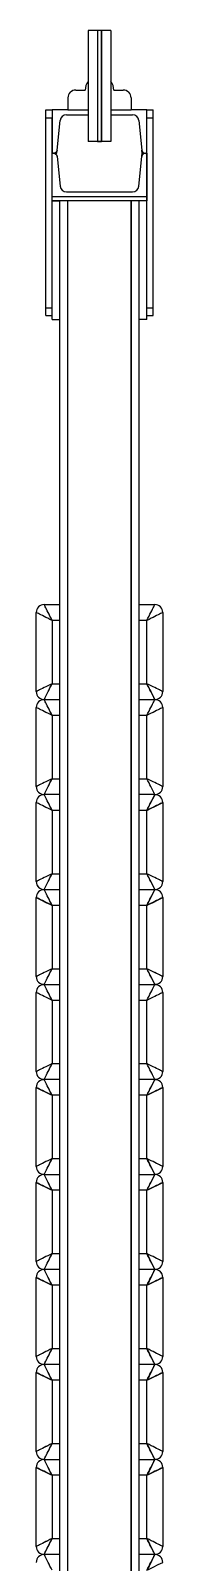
# Model space of a CAD drawing. Header units: millimetres. Extents: x -80 to 80, y 0 to 3455.
# Drawn here: x -80 to 80, y 1520 to 3455 of the extents above; entities that cross this region are included whole.
import ezdxf

# ---------------------------------------------------------------- set-up
doc = ezdxf.new("R2010")
doc.units = ezdxf.units.MM

msp = doc.modelspace()

# ---------------------------------------------------------------- linework, layer by layer
at = {"color": 2, "linetype": 'Continuous', "lineweight": 25, "true_color": 0xf1eb1f}
for p, q in [((-14.5, 3455), (-14.5, 3315)), ((-2.5, 3455), (-14.5, 3455)), ((-2.5, 3455), (-2.5, 3315)), ((2.5, 3455), (-2.5, 3455)), ((2.5, 3455), (2.5, 3315)), ((14.5, 3455), (2.5, 3455)), ((14.5, 3455), (14.5, 3315)), ((-2.5, 3315), (-14.5, 3315)), ((2.5, 3315), (-2.5, 3315)), ((14.5, 3315), (2.5, 3315))]:
    msp.add_line(p, q, dxfattribs=at)
at = {"color": 7, "linetype": 'Continuous', "lineweight": 25}
for p, q in [((-40, 3370), (-40, 3355)), ((-30, 3380), (-18, 3380)), ((18, 3380), (30, 3380)), ((40, 3370), (40, 3355)), ((-68, 3355), (-60, 3355)), ((-68, 3345), (-68, 3355)), ((-40, 3355), (-60, 3355)), ((-60, 3355), (-60, 3300)), ((-41.7, 3348.7), (-14.5, 3348.7)), ((-40, 3355), (-14.5, 3355)), ((14.5, 3355), (40, 3355)), ((14.5, 3348.7), (41.7, 3348.7)), ((60, 3355), (40, 3355)), ((60, 3355), (68, 3355)), ((60, 3300), (60, 3355)), ((68, 3345), (68, 3355)), ((-68, 3345), (-60, 3345)), ((-68, 3105), (-68, 3345)), ((-60, 3105), (-60, 3345)), ((-53.6, 3304), (-49.7, 3341.5)), ((49.7, 3341.5), (53.6, 3304)), ((60, 3345), (68, 3345)), ((60, 3105), (60, 3345)), ((68, 3105), (68, 3345)), ((-60, 3300), (-58.1, 3300)), ((-60, 3245), (-60, 3300)), ((-53.6, 3296), (-49.7, 3258.5)), ((49.7, 3258.5), (53.6, 3296)), ((58.1, 3300), (60, 3300)), ((60, 3300), (60, 3245)), ((-41.7, 3251.3), (41.7, 3251.3)), ((60, 3245), (-60, 3245)), ((-60, 3240), (-50, 3240)), ((-50, 215), (-50, 3240)), ((-40, 3240), (-50, 3240)), ((-50, 3090), (-50, 3240)), ((-40, 215), (-40, 3240)), ((40, 3240), (-40, 3240)), ((40, 215), (40, 3240)), ((50, 3240), (40, 3240)), ((50, 3090), (50, 3240)), ((60, 3240), (50, 3240)), ((-68, 3095), (-68, 3105)), ((-68, 3105), (-60, 3105)), ((-60, 3095), (-60, 3105)), ((60, 3105), (68, 3105)), ((60, 3095), (60, 3105)), ((68, 3095), (68, 3105)), ((-68, 3095), (-60, 3095)), ((-60, 3090), (-60, 3095)), ((-60, 3090), (-50, 3090)), ((50, 365), (50, 3090)), ((60, 3090), (50, 3090)), ((60, 3095), (68, 3095)), ((60, 3090), (60, 3095)), ((-70, 2730), (-50, 2730)), ((50, 2730), (70, 2730)), ((-80, 2620), (-80, 2720)), ((-60, 2710), (-60, 2630)), ((60, 2630), (60, 2710)), ((80, 2720), (80, 2620)), ((-80, 2500), (-80, 2600)), ((-70, 2610), (-50, 2610)), ((50, 2610), (70, 2610)), ((80, 2600), (80, 2500)), ((-60, 2590), (-60, 2510)), ((60, 2510), (60, 2590)), ((-80, 2380), (-80, 2480)), ((-50, 2490), (-70, 2490)), ((70, 2490), (50, 2490)), ((80, 2480), (80, 2380)), ((-60, 2470), (-60, 2390)), ((60, 2390), (60, 2470)), ((-70, 2370), (-50, 2370)), ((50, 2370), (70, 2370)), ((-80, 2260), (-80, 2360)), ((-60, 2350), (-60, 2270)), ((60, 2270), (60, 2350)), ((80, 2360), (80, 2260)), ((-70, 2250), (-50, 2250)), ((50, 2250), (70, 2250)), ((-80, 2140), (-80, 2240)), ((-60, 2230), (-60, 2150)), ((60, 2150), (60, 2230)), ((80, 2240), (80, 2140)), ((-50, 2130), (-70, 2130)), ((70, 2130), (50, 2130)), ((-80, 2020), (-80, 2120)), ((-60, 2110), (-60, 2030)), ((60, 2030), (60, 2110)), ((80, 2120), (80, 2020)), ((-80, 1900), (-80, 2000)), ((-70, 2010), (-50, 2010)), ((50, 2010), (70, 2010)), ((80, 2000), (80, 1900)), ((-60, 1990), (-60, 1910)), ((60, 1910), (60, 1990)), ((-80, 1780), (-80, 1880)), ((-50, 1890), (-70, 1890)), ((70, 1890), (50, 1890)), ((80, 1880), (80, 1780)), ((-60, 1870), (-60, 1790)), ((60, 1790), (60, 1870)), ((-50, 1770), (-70, 1770)), ((70, 1770), (50, 1770)), ((-80, 1660), (-80, 1760)), ((-60, 1750), (-60, 1670)), ((60, 1670), (60, 1750)), ((80, 1760), (80, 1660)), ((-70, 1650), (-50, 1650)), ((50, 1650), (70, 1650)), ((-80, 1540), (-80, 1640)), ((-60, 1630), (-60, 1550)), ((60, 1550), (60, 1630)), ((80, 1640), (80, 1540)), ((-50, 1530), (-70, 1530)), ((70, 1530), (50, 1530))]:
    msp.add_line(p, q, dxfattribs=at)
at = {"color": 8, "linetype": 'Continuous', "lineweight": 25}
for p, q in [((-50, 2710), (-60, 2710)), ((60, 2710), (50, 2710)), ((-60, 2630), (-50, 2630)), ((50, 2630), (60, 2630)), ((-50, 2590), (-60, 2590)), ((60, 2590), (50, 2590)), ((-60, 2510), (-50, 2510)), ((50, 2510), (60, 2510)), ((-50, 2470), (-60, 2470)), ((60, 2470), (50, 2470)), ((-60, 2390), (-50, 2390)), ((50, 2390), (60, 2390)), ((-50, 2350), (-60, 2350)), ((60, 2350), (50, 2350)), ((-60, 2270), (-50, 2270)), ((50, 2270), (60, 2270)), ((-50, 2230), (-60, 2230)), ((60, 2230), (50, 2230)), ((-60, 2150), (-50, 2150)), ((50, 2150), (60, 2150)), ((-50, 2110), (-60, 2110)), ((60, 2110), (50, 2110)), ((-60, 2030), (-50, 2030)), ((50, 2030), (60, 2030)), ((-50, 1990), (-60, 1990)), ((60, 1990), (50, 1990)), ((-60, 1910), (-50, 1910)), ((50, 1910), (60, 1910)), ((-50, 1870), (-60, 1870)), ((60, 1870), (50, 1870)), ((-60, 1790), (-50, 1790)), ((50, 1790), (60, 1790)), ((-50, 1750), (-60, 1750)), ((60, 1750), (50, 1750)), ((-60, 1670), (-50, 1670)), ((50, 1670), (60, 1670)), ((-50, 1630), (-60, 1630)), ((60, 1630), (50, 1630)), ((-60, 1550), (-50, 1550)), ((50, 1550), (60, 1550))]:
    msp.add_line(p, q, dxfattribs=at)
for points in [[(2.5, 3315), (2.5, 3455), (-2.5, 3455), (-2.5, 3315)], [(70, 2610), (69.9, 2610.2), (69.7, 2610.7), (69.2, 2611.5), (68.7, 2612.7), (67.9, 2614.1), (67.1, 2615.9), (66.1, 2617.8), (65, 2620), (63.8, 2622.3), (62.6, 2624.8), (60, 2630), (60, 2630), (61.3, 2627.4), (63.8, 2622.3), (65, 2620), (66.1, 2617.8), (70, 2610)]]:
    msp.add_lwpolyline(points, close=True)
msp.add_lwpolyline([(-40, 215), (-40, 3240), (-50, 3240), (-60, 3240), (-60, 3300), (-54.1, 3300), (-53.6, 3304, -0.383864), (-58.1, 3300), (-58.1, 3300), (-58.1, 3300, -0.384314), (-53.6, 3296), (-49.7, 3258.5, 0.38417), (-41.7, 3251.3), (41.7, 3251.3, 0.383558), (49.7, 3258.5), (54.1, 3300), (53.6, 3304, 0.513885), (60, 3300.4), (60, 3245), (60, 3240), (50, 3240), (40, 3240), (40, 215)], format="xyb")
at = {"color": 7, "linetype": 'Continuous', "lineweight": 25, "flags": 128}
for points in [[(-60, 2710), (-61.3, 2712.6), (-62.6, 2715.2), (-63.8, 2717.7), (-65, 2720), (-66.1, 2722.2), (-67.1, 2724.1), (-67.9, 2725.9), (-68.7, 2727.3), (-69.2, 2728.5), (-69.7, 2729.3), (-69.9, 2729.8), (-70, 2730)], [(60, 2710), (61.3, 2712.6), (62.6, 2715.2), (63.8, 2717.7), (65, 2720), (66.1, 2722.2), (67.1, 2724.1), (67.9, 2725.9), (68.7, 2727.3), (69.2, 2728.5), (69.7, 2729.3), (69.9, 2729.8), (70, 2730)], [(-60, 2710), (-62.6, 2711.3), (-65.2, 2712.6), (-67.7, 2713.8), (-70, 2715), (-72.2, 2716.1), (-74.1, 2717.1), (-75.9, 2717.9), (-77.3, 2718.7), (-78.5, 2719.2), (-79.3, 2719.7), (-79.8, 2719.9), (-80, 2720)], [(80, 2720), (79.8, 2719.9), (79.3, 2719.7), (78.5, 2719.2), (77.3, 2718.7), (75.9, 2717.9), (74.1, 2717.1), (72.2, 2716.1), (70, 2715), (67.7, 2713.8), (65.2, 2712.6), (62.6, 2711.3), (60, 2710)], [(-60, 2630), (-62.6, 2628.7), (-65.2, 2627.4), (-67.7, 2626.2), (-70, 2625), (-72.2, 2623.9), (-74.1, 2622.9), (-75.9, 2622.1), (-77.3, 2621.3), (-78.5, 2620.8), (-79.3, 2620.3), (-79.8, 2620.1), (-80, 2620)], [(-70, 2610), (-69.9, 2610.2), (-69.7, 2610.7), (-69.2, 2611.5), (-68.7, 2612.7), (-67.9, 2614.1), (-67.1, 2615.9), (-66.1, 2617.8), (-65, 2620), (-63.8, 2622.3), (-62.6, 2624.8), (-61.3, 2627.4), (-60, 2630)], [(80, 2620), (79.8, 2620.1), (79.3, 2620.3), (78.5, 2620.8), (77.3, 2621.3), (75.9, 2622.1), (74.1, 2622.9), (72.2, 2623.9), (70, 2625), (67.7, 2626.2), (65.2, 2627.4), (62.6, 2628.7), (60, 2630)], [(70, 2610), (69.9, 2610.2), (69.7, 2610.7), (69.2, 2611.5), (68.7, 2612.7), (67.9, 2614.1), (67.1, 2615.9), (66.1, 2617.8), (65, 2620), (63.8, 2622.3), (62.6, 2624.8), (61.3, 2627.4), (60, 2630)], [(-60, 2590), (-62.6, 2591.3), (-65.2, 2592.6), (-67.7, 2593.8), (-70, 2595), (-72.2, 2596.1), (-74.1, 2597.1), (-75.9, 2597.9), (-77.3, 2598.7), (-78.5, 2599.2), (-79.3, 2599.7), (-79.8, 2599.9), (-80, 2600)], [(-60, 2590), (-61.3, 2592.6), (-62.6, 2595.2), (-63.8, 2597.7), (-65, 2600), (-66.1, 2602.2), (-67.1, 2604.1), (-67.9, 2605.9), (-68.7, 2607.3), (-69.2, 2608.5), (-69.7, 2609.3), (-69.9, 2609.8), (-70, 2610)], [(60, 2590), (61.3, 2592.6), (62.6, 2595.2), (63.8, 2597.7), (65, 2600), (66.1, 2602.2), (67.1, 2604.1), (67.9, 2605.9), (68.7, 2607.3), (69.2, 2608.5), (69.7, 2609.3), (69.9, 2609.8), (70, 2610)], [(80, 2600), (79.8, 2599.9), (79.3, 2599.7), (78.5, 2599.2), (77.3, 2598.7), (75.9, 2597.9), (74.1, 2597.1), (72.2, 2596.1), (70, 2595), (67.7, 2593.8), (65.2, 2592.6), (62.6, 2591.3), (60, 2590)], [(-60, 2510), (-62.6, 2508.7), (-65.2, 2507.4), (-67.7, 2506.2), (-70, 2505), (-72.2, 2503.9), (-74.1, 2502.9), (-75.9, 2502.1), (-77.3, 2501.3), (-78.5, 2500.8), (-79.3, 2500.3), (-79.8, 2500.1), (-80, 2500)], [(-70, 2490), (-69.9, 2490.2), (-69.7, 2490.7), (-69.2, 2491.5), (-68.7, 2492.7), (-67.9, 2494.1), (-67.1, 2495.9), (-66.1, 2497.8), (-65, 2500), (-63.8, 2502.3), (-62.6, 2504.8), (-61.3, 2507.4), (-60, 2510)], [(80, 2500), (79.8, 2500.1), (79.3, 2500.3), (78.5, 2500.8), (77.3, 2501.3), (75.9, 2502.1), (74.1, 2502.9), (72.2, 2503.9), (70, 2505), (67.7, 2506.2), (65.2, 2507.4), (62.6, 2508.7), (60, 2510)], [(70, 2490), (69.9, 2490.2), (69.7, 2490.7), (69.2, 2491.5), (68.7, 2492.7), (67.9, 2494.1), (67.1, 2495.9), (66.1, 2497.8), (65, 2500), (63.8, 2502.3), (62.6, 2504.8), (61.3, 2507.4), (60, 2510)], [(-60, 2470), (-62.6, 2471.3), (-65.2, 2472.6), (-67.7, 2473.8), (-70, 2475), (-72.2, 2476.1), (-74.1, 2477.1), (-75.9, 2477.9), (-77.3, 2478.7), (-78.5, 2479.2), (-79.3, 2479.7), (-79.8, 2479.9), (-80, 2480)], [(-60, 2470), (-61.3, 2472.6), (-62.6, 2475.2), (-63.8, 2477.7), (-65, 2480), (-66.1, 2482.2), (-67.1, 2484.1), (-67.9, 2485.9), (-68.7, 2487.3), (-69.2, 2488.5), (-69.7, 2489.3), (-69.9, 2489.8), (-70, 2490)], [(60, 2470), (61.3, 2472.6), (62.6, 2475.2), (63.8, 2477.7), (65, 2480), (66.1, 2482.2), (67.1, 2484.1), (67.9, 2485.9), (68.7, 2487.3), (69.2, 2488.5), (69.7, 2489.3), (69.9, 2489.8), (70, 2490)], [(80, 2480), (79.8, 2479.9), (79.3, 2479.7), (78.5, 2479.2), (77.3, 2478.7), (75.9, 2477.9), (74.1, 2477.1), (72.2, 2476.1), (70, 2475), (67.7, 2473.8), (65.2, 2472.6), (62.6, 2471.3), (60, 2470)], [(-60, 2390), (-62.6, 2388.7), (-65.2, 2387.4), (-67.7, 2386.2), (-70, 2385), (-72.2, 2383.9), (-74.1, 2382.9), (-75.9, 2382.1), (-77.3, 2381.3), (-78.5, 2380.8), (-79.3, 2380.3), (-79.8, 2380.1), (-80, 2380)], [(-70, 2370), (-69.9, 2370.2), (-69.7, 2370.7), (-69.2, 2371.5), (-68.7, 2372.7), (-67.9, 2374.1), (-67.1, 2375.9), (-66.1, 2377.8), (-65, 2380), (-63.8, 2382.3), (-62.6, 2384.8), (-61.3, 2387.4), (-60, 2390)], [(80, 2380), (79.8, 2380.1), (79.3, 2380.3), (78.5, 2380.8), (77.3, 2381.3), (75.9, 2382.1), (74.1, 2382.9), (72.2, 2383.9), (70, 2385), (67.7, 2386.2), (65.2, 2387.4), (62.6, 2388.7), (60, 2390)], [(70, 2370), (69.9, 2370.2), (69.7, 2370.7), (69.2, 2371.5), (68.7, 2372.7), (67.9, 2374.1), (67.1, 2375.9), (66.1, 2377.8), (65, 2380), (63.8, 2382.3), (62.6, 2384.8), (61.3, 2387.4), (60, 2390)], [(-60, 2350), (-61.3, 2352.6), (-62.6, 2355.2), (-63.8, 2357.7), (-65, 2360), (-66.1, 2362.2), (-67.1, 2364.1), (-67.9, 2365.9), (-68.7, 2367.3), (-69.2, 2368.5), (-69.7, 2369.3), (-69.9, 2369.8), (-70, 2370)], [(60, 2350), (61.3, 2352.6), (62.6, 2355.2), (63.8, 2357.7), (65, 2360), (66.1, 2362.2), (67.1, 2364.1), (67.9, 2365.9), (68.7, 2367.3), (69.2, 2368.5), (69.7, 2369.3), (69.9, 2369.8), (70, 2370)], [(-60, 2350), (-62.6, 2351.3), (-65.2, 2352.6), (-67.7, 2353.8), (-70, 2355), (-72.2, 2356.1), (-74.1, 2357.1), (-75.9, 2357.9), (-77.3, 2358.7), (-78.5, 2359.2), (-79.3, 2359.7), (-79.8, 2359.9), (-80, 2360)], [(80, 2360), (79.8, 2359.9), (79.3, 2359.7), (78.5, 2359.2), (77.3, 2358.7), (75.9, 2357.9), (74.1, 2357.1), (72.2, 2356.1), (70, 2355), (67.7, 2353.8), (65.2, 2352.6), (62.6, 2351.3), (60, 2350)], [(-60, 2270), (-62.6, 2268.7), (-65.2, 2267.4), (-67.7, 2266.2), (-70, 2265), (-72.2, 2263.9), (-74.1, 2262.9), (-75.9, 2262.1), (-77.3, 2261.3), (-78.5, 2260.8), (-79.3, 2260.3), (-79.8, 2260.1), (-80, 2260)], [(-70, 2250), (-69.9, 2250.2), (-69.7, 2250.7), (-69.2, 2251.5), (-68.7, 2252.7), (-67.9, 2254.1), (-67.1, 2255.9), (-66.1, 2257.8), (-65, 2260), (-63.8, 2262.3), (-62.6, 2264.8), (-61.3, 2267.4), (-60, 2270)], [(80, 2260), (79.8, 2260.1), (79.3, 2260.3), (78.5, 2260.8), (77.3, 2261.3), (75.9, 2262.1), (74.1, 2262.9), (72.2, 2263.9), (70, 2265), (67.7, 2266.2), (65.2, 2267.4), (62.6, 2268.7), (60, 2270)], [(70, 2250), (69.9, 2250.2), (69.7, 2250.7), (69.2, 2251.5), (68.7, 2252.7), (67.9, 2254.1), (67.1, 2255.9), (66.1, 2257.8), (65, 2260), (63.8, 2262.3), (62.6, 2264.8), (61.3, 2267.4), (60, 2270)], [(-60, 2230), (-61.3, 2232.6), (-62.6, 2235.2), (-63.8, 2237.7), (-65, 2240), (-66.1, 2242.2), (-67.1, 2244.1), (-67.9, 2245.9), (-68.7, 2247.3), (-69.2, 2248.5), (-69.7, 2249.3), (-69.9, 2249.8), (-70, 2250)], [(60, 2230), (61.3, 2232.6), (62.6, 2235.2), (63.8, 2237.7), (65, 2240), (66.1, 2242.2), (67.1, 2244.1), (67.9, 2245.9), (68.7, 2247.3), (69.2, 2248.5), (69.7, 2249.3), (69.9, 2249.8), (70, 2250)], [(-60, 2230), (-62.6, 2231.3), (-65.2, 2232.6), (-67.7, 2233.8), (-70, 2235), (-72.2, 2236.1), (-74.1, 2237.1), (-75.9, 2237.9), (-77.3, 2238.7), (-78.5, 2239.2), (-79.3, 2239.7), (-79.8, 2239.9), (-80, 2240)], [(80, 2240), (79.8, 2239.9), (79.3, 2239.7), (78.5, 2239.2), (77.3, 2238.7), (75.9, 2237.9), (74.1, 2237.1), (72.2, 2236.1), (70, 2235), (67.7, 2233.8), (65.2, 2232.6), (62.6, 2231.3), (60, 2230)], [(-60, 2150), (-62.6, 2148.7), (-65.2, 2147.4), (-67.7, 2146.2), (-70, 2145), (-72.2, 2143.9), (-74.1, 2142.9), (-75.9, 2142.1), (-77.3, 2141.3), (-78.5, 2140.8), (-79.3, 2140.3), (-79.8, 2140.1), (-80, 2140)], [(-70, 2130), (-69.9, 2130.2), (-69.7, 2130.7), (-69.2, 2131.5), (-68.7, 2132.7), (-67.9, 2134.1), (-67.1, 2135.9), (-66.1, 2137.8), (-65, 2140), (-63.8, 2142.3), (-62.6, 2144.8), (-61.3, 2147.4), (-60, 2150)], [(80, 2140), (79.8, 2140.1), (79.3, 2140.3), (78.5, 2140.8), (77.3, 2141.3), (75.9, 2142.1), (74.1, 2142.9), (72.2, 2143.9), (70, 2145), (67.7, 2146.2), (65.2, 2147.4), (62.6, 2148.7), (60, 2150)], [(70, 2130), (69.9, 2130.2), (69.7, 2130.7), (69.2, 2131.5), (68.7, 2132.7), (67.9, 2134.1), (67.1, 2135.9), (66.1, 2137.8), (65, 2140), (63.8, 2142.3), (62.6, 2144.8), (61.3, 2147.4), (60, 2150)], [(-60, 2110), (-61.3, 2112.6), (-62.6, 2115.2), (-63.8, 2117.7), (-65, 2120), (-66.1, 2122.2), (-67.1, 2124.1), (-67.9, 2125.9), (-68.7, 2127.3), (-69.2, 2128.5), (-69.7, 2129.3), (-69.9, 2129.8), (-70, 2130)], [(60, 2110), (61.3, 2112.6), (62.6, 2115.2), (63.8, 2117.7), (65, 2120), (66.1, 2122.2), (67.1, 2124.1), (67.9, 2125.9), (68.7, 2127.3), (69.2, 2128.5), (69.7, 2129.3), (69.9, 2129.8), (70, 2130)], [(-60, 2110), (-62.6, 2111.3), (-65.2, 2112.6), (-67.7, 2113.8), (-70, 2115), (-72.2, 2116.1), (-74.1, 2117.1), (-75.9, 2117.9), (-77.3, 2118.7), (-78.5, 2119.2), (-79.3, 2119.7), (-79.8, 2119.9), (-80, 2120)], [(80, 2120), (79.8, 2119.9), (79.3, 2119.7), (78.5, 2119.2), (77.3, 2118.7), (75.9, 2117.9), (74.1, 2117.1), (72.2, 2116.1), (70, 2115), (67.7, 2113.8), (65.2, 2112.6), (62.6, 2111.3), (60, 2110)], [(-60, 2030), (-62.6, 2028.7), (-65.2, 2027.4), (-67.7, 2026.2), (-70, 2025), (-72.2, 2023.9), (-74.1, 2022.9), (-75.9, 2022.1), (-77.3, 2021.3), (-78.5, 2020.8), (-79.3, 2020.3), (-79.8, 2020.1), (-80, 2020)], [(-70, 2010), (-69.9, 2010.2), (-69.7, 2010.7), (-69.2, 2011.5), (-68.7, 2012.7), (-67.9, 2014.1), (-67.1, 2015.9), (-66.1, 2017.8), (-65, 2020), (-63.8, 2022.3), (-62.6, 2024.8), (-61.3, 2027.4), (-60, 2030)], [(80, 2020), (79.8, 2020.1), (79.3, 2020.3), (78.5, 2020.8), (77.3, 2021.3), (75.9, 2022.1), (74.1, 2022.9), (72.2, 2023.9), (70, 2025), (67.7, 2026.2), (65.2, 2027.4), (62.6, 2028.7), (60, 2030)], [(70, 2010), (69.9, 2010.2), (69.7, 2010.7), (69.2, 2011.5), (68.7, 2012.7), (67.9, 2014.1), (67.1, 2015.9), (66.1, 2017.8), (65, 2020), (63.8, 2022.3), (62.6, 2024.8), (61.3, 2027.4), (60, 2030)], [(-60, 1990), (-62.6, 1991.3), (-65.2, 1992.6), (-67.7, 1993.8), (-70, 1995), (-72.2, 1996.1), (-74.1, 1997.1), (-75.9, 1997.9), (-77.3, 1998.7), (-78.5, 1999.2), (-79.3, 1999.7), (-79.8, 1999.9), (-80, 2000)], [(-60, 1990), (-61.3, 1992.6), (-62.6, 1995.2), (-63.8, 1997.7), (-65, 2000), (-66.1, 2002.2), (-67.1, 2004.1), (-67.9, 2005.9), (-68.7, 2007.3), (-69.2, 2008.5), (-69.7, 2009.3), (-69.9, 2009.8), (-70, 2010)], [(60, 1990), (61.3, 1992.6), (62.6, 1995.2), (63.8, 1997.7), (65, 2000), (66.1, 2002.2), (67.1, 2004.1), (67.9, 2005.9), (68.7, 2007.3), (69.2, 2008.5), (69.7, 2009.3), (69.9, 2009.8), (70, 2010)], [(80, 2000), (79.8, 1999.9), (79.3, 1999.7), (78.5, 1999.2), (77.3, 1998.7), (75.9, 1997.9), (74.1, 1997.1), (72.2, 1996.1), (70, 1995), (67.7, 1993.8), (65.2, 1992.6), (62.6, 1991.3), (60, 1990)], [(-60, 1910), (-62.6, 1908.7), (-65.2, 1907.4), (-67.7, 1906.2), (-70, 1905), (-72.2, 1903.9), (-74.1, 1902.9), (-75.9, 1902.1), (-77.3, 1901.3), (-78.5, 1900.8), (-79.3, 1900.3), (-79.8, 1900.1), (-80, 1900)], [(-70, 1890), (-69.9, 1890.2), (-69.7, 1890.7), (-69.2, 1891.5), (-68.7, 1892.7), (-67.9, 1894.1), (-67.1, 1895.9), (-66.1, 1897.8), (-65, 1900), (-63.8, 1902.3), (-62.6, 1904.8), (-61.3, 1907.4), (-60, 1910)], [(80, 1900), (79.8, 1900.1), (79.3, 1900.3), (78.5, 1900.8), (77.3, 1901.3), (75.9, 1902.1), (74.1, 1902.9), (72.2, 1903.9), (70, 1905), (67.7, 1906.2), (65.2, 1907.4), (62.6, 1908.7), (60, 1910)], [(70, 1890), (69.9, 1890.2), (69.7, 1890.7), (69.2, 1891.5), (68.7, 1892.7), (67.9, 1894.1), (67.1, 1895.9), (66.1, 1897.8), (65, 1900), (63.8, 1902.3), (62.6, 1904.8), (61.3, 1907.4), (60, 1910)], [(-60, 1870), (-62.6, 1871.3), (-65.2, 1872.6), (-67.7, 1873.8), (-70, 1875), (-72.2, 1876.1), (-74.1, 1877.1), (-75.9, 1877.9), (-77.3, 1878.7), (-78.5, 1879.2), (-79.3, 1879.7), (-79.8, 1879.9), (-80, 1880)], [(-60, 1870), (-61.3, 1872.6), (-62.6, 1875.2), (-63.8, 1877.7), (-65, 1880), (-66.1, 1882.2), (-67.1, 1884.1), (-67.9, 1885.9), (-68.7, 1887.3), (-69.2, 1888.5), (-69.7, 1889.3), (-69.9, 1889.8), (-70, 1890)], [(60, 1870), (61.3, 1872.6), (62.6, 1875.2), (63.8, 1877.7), (65, 1880), (66.1, 1882.2), (67.1, 1884.1), (67.9, 1885.9), (68.7, 1887.3), (69.2, 1888.5), (69.7, 1889.3), (69.9, 1889.8), (70, 1890)], [(80, 1880), (79.8, 1879.9), (79.3, 1879.7), (78.5, 1879.2), (77.3, 1878.7), (75.9, 1877.9), (74.1, 1877.1), (72.2, 1876.1), (70, 1875), (67.7, 1873.8), (65.2, 1872.6), (62.6, 1871.3), (60, 1870)], [(-60, 1790), (-62.6, 1788.7), (-65.2, 1787.4), (-67.7, 1786.2), (-70, 1785), (-72.2, 1783.9), (-74.1, 1782.9), (-75.9, 1782.1), (-77.3, 1781.3), (-78.5, 1780.8), (-79.3, 1780.3), (-79.8, 1780.1), (-80, 1780)], [(-70, 1770), (-69.9, 1770.2), (-69.7, 1770.7), (-69.2, 1771.5), (-68.7, 1772.7), (-67.9, 1774.1), (-67.1, 1775.9), (-66.1, 1777.8), (-65, 1780), (-63.8, 1782.3), (-62.6, 1784.8), (-61.3, 1787.4), (-60, 1790)], [(80, 1780), (79.8, 1780.1), (79.3, 1780.3), (78.5, 1780.8), (77.3, 1781.3), (75.9, 1782.1), (74.1, 1782.9), (72.2, 1783.9), (70, 1785), (67.7, 1786.2), (65.2, 1787.4), (62.6, 1788.7), (60, 1790)], [(70, 1770), (69.9, 1770.2), (69.7, 1770.7), (69.2, 1771.5), (68.7, 1772.7), (67.9, 1774.1), (67.1, 1775.9), (66.1, 1777.8), (65, 1780), (63.8, 1782.3), (62.6, 1784.8), (61.3, 1787.4), (60, 1790)], [(-60, 1750), (-61.3, 1752.6), (-62.6, 1755.2), (-63.8, 1757.7), (-65, 1760), (-66.1, 1762.2), (-67.1, 1764.1), (-67.9, 1765.9), (-68.7, 1767.3), (-69.2, 1768.5), (-69.7, 1769.3), (-69.9, 1769.8), (-70, 1770)], [(60, 1750), (61.3, 1752.6), (62.6, 1755.2), (63.8, 1757.7), (65, 1760), (66.1, 1762.2), (67.1, 1764.1), (67.9, 1765.9), (68.7, 1767.3), (69.2, 1768.5), (69.7, 1769.3), (69.9, 1769.8), (70, 1770)], [(-60, 1750), (-62.6, 1751.3), (-65.2, 1752.6), (-67.7, 1753.8), (-70, 1755), (-72.2, 1756.1), (-74.1, 1757.1), (-75.9, 1757.9), (-77.3, 1758.7), (-78.5, 1759.2), (-79.3, 1759.7), (-79.8, 1759.9), (-80, 1760)], [(80, 1760), (79.8, 1759.9), (79.3, 1759.7), (78.5, 1759.2), (77.3, 1758.7), (75.9, 1757.9), (74.1, 1757.1), (72.2, 1756.1), (70, 1755), (67.7, 1753.8), (65.2, 1752.6), (62.6, 1751.3), (60, 1750)], [(-60, 1670), (-62.6, 1668.7), (-65.2, 1667.4), (-67.7, 1666.2), (-70, 1665), (-72.2, 1663.9), (-74.1, 1662.9), (-75.9, 1662.1), (-77.3, 1661.3), (-78.5, 1660.8), (-79.3, 1660.3), (-79.8, 1660.1), (-80, 1660)], [(-70, 1650), (-69.9, 1650.2), (-69.7, 1650.7), (-69.2, 1651.5), (-68.7, 1652.7), (-67.9, 1654.1), (-67.1, 1655.9), (-66.1, 1657.8), (-65, 1660), (-63.8, 1662.3), (-62.6, 1664.8), (-61.3, 1667.4), (-60, 1670)], [(80, 1660), (79.8, 1660.1), (79.3, 1660.3), (78.5, 1660.8), (77.3, 1661.3), (75.9, 1662.1), (74.1, 1662.9), (72.2, 1663.9), (70, 1665), (67.7, 1666.2), (65.2, 1667.4), (62.6, 1668.7), (60, 1670)], [(70, 1650), (69.9, 1650.2), (69.7, 1650.7), (69.2, 1651.5), (68.7, 1652.7), (67.9, 1654.1), (67.1, 1655.9), (66.1, 1657.8), (65, 1660), (63.8, 1662.3), (62.6, 1664.8), (61.3, 1667.4), (60, 1670)], [(-60, 1630), (-61.3, 1632.6), (-62.6, 1635.2), (-63.8, 1637.7), (-65, 1640), (-66.1, 1642.2), (-67.1, 1644.1), (-67.9, 1645.9), (-68.7, 1647.3), (-69.2, 1648.5), (-69.7, 1649.3), (-69.9, 1649.8), (-70, 1650)], [(60, 1630), (61.3, 1632.6), (62.6, 1635.2), (63.8, 1637.7), (65, 1640), (66.1, 1642.2), (67.1, 1644.1), (67.9, 1645.9), (68.7, 1647.3), (69.2, 1648.5), (69.7, 1649.3), (69.9, 1649.8), (70, 1650)], [(-60, 1630), (-62.6, 1631.3), (-65.2, 1632.6), (-67.7, 1633.8), (-70, 1635), (-72.2, 1636.1), (-74.1, 1637.1), (-75.9, 1637.9), (-77.3, 1638.7), (-78.5, 1639.2), (-79.3, 1639.7), (-79.8, 1639.9), (-80, 1640)], [(80, 1640), (79.8, 1639.9), (79.3, 1639.7), (78.5, 1639.2), (77.3, 1638.7), (75.9, 1637.9), (74.1, 1637.1), (72.2, 1636.1), (70, 1635), (67.7, 1633.8), (65.2, 1632.6), (62.6, 1631.3), (60, 1630)], [(-60, 1550), (-62.6, 1548.7), (-65.2, 1547.4), (-67.7, 1546.2), (-70, 1545), (-72.2, 1543.9), (-74.1, 1542.9), (-75.9, 1542.1), (-77.3, 1541.3), (-78.5, 1540.8), (-79.3, 1540.3), (-79.8, 1540.1), (-80, 1540)], [(-70, 1530), (-69.9, 1530.2), (-69.7, 1530.7), (-69.2, 1531.5), (-68.7, 1532.7), (-67.9, 1534.1), (-67.1, 1535.9), (-66.1, 1537.8), (-65, 1540), (-63.8, 1542.3), (-62.6, 1544.8), (-61.3, 1547.4), (-60, 1550)], [(80, 1540), (79.8, 1540.1), (79.3, 1540.3), (78.5, 1540.8), (77.3, 1541.3), (75.9, 1542.1), (74.1, 1542.9), (72.2, 1543.9), (70, 1545), (67.7, 1546.2), (65.2, 1547.4), (62.6, 1548.7), (60, 1550)], [(70, 1530), (69.9, 1530.2), (69.7, 1530.7), (69.2, 1531.5), (68.7, 1532.7), (67.9, 1534.1), (67.1, 1535.9), (66.1, 1537.8), (65, 1540), (63.8, 1542.3), (62.6, 1544.8), (61.3, 1547.4), (60, 1550)], [(-60, 1510), (-61.3, 1512.6), (-62.6, 1515.2), (-63.8, 1517.7), (-65, 1520), (-66.1, 1522.2), (-67.1, 1524.1), (-67.9, 1525.9), (-68.7, 1527.3), (-69.2, 1528.5), (-69.7, 1529.3), (-69.9, 1529.8), (-70, 1530)], [(60, 1510), (61.3, 1512.6), (62.6, 1515.2), (63.8, 1517.7), (65, 1520), (66.1, 1522.2), (67.1, 1524.1), (67.9, 1525.9), (68.7, 1527.3), (69.2, 1528.5), (69.7, 1529.3), (69.9, 1529.8), (70, 1530)]]:
    msp.add_lwpolyline(points, dxfattribs=at)
for points in [[(-70, 2610), (-67.1, 2615.9), (-66.1, 2617.8), (-65, 2620), (-63.8, 2622.3), (-62.6, 2624.8), (-60, 2630), (-65.2, 2627.4), (-67.7, 2626.2), (-70, 2625), (-72.2, 2623.9), (-74.1, 2622.9), (-80, 2620, 0.414211)], [(-70, 2490), (-67.1, 2495.9), (-66.1, 2497.8), (-65, 2500), (-63.8, 2502.3), (-62.6, 2504.8), (-60, 2510), (-65.2, 2507.4), (-67.7, 2506.2), (-70, 2505), (-72.2, 2503.9), (-74.1, 2502.9), (-80, 2500, 0.414211)], [(70, 2490), (69.9, 2489.8), (67.1, 2484.1), (63.8, 2477.7), (61.3, 2472.6), (60, 2470), (65.2, 2472.6), (70, 2475), (80, 2480, 0.414215)], [(-66.1, 2377.8), (-65, 2380), (-63.8, 2382.3), (-62.6, 2384.8), (-60, 2390), (-62.6, 2388.7), (-65.2, 2387.4), (-67.7, 2386.2), (-70, 2385), (-72.2, 2383.9), (-74.1, 2382.9), (-80, 2380, 0.414215), (-70, 2370), (-67.1, 2375.9)], [(80, 2380), (74.1, 2382.9), (72.2, 2383.9), (70, 2385), (67.7, 2386.2), (65.2, 2387.4), (62.6, 2388.7), (60, 2390), (61.3, 2387.4), (63.8, 2382.3), (67.1, 2375.9), (70, 2370, 0.414213)], [(-62.6, 2355.2), (-63.8, 2357.7), (-65, 2360), (-66.1, 2362.2), (-67.1, 2364.1), (-70, 2370, 0.414209), (-80, 2360), (-74.1, 2357.1), (-67.7, 2353.8), (-62.6, 2351.3), (-60, 2350)], [(70, 2370), (67.1, 2364.1), (63.8, 2357.7), (60, 2350), (62.6, 2351.3), (67.7, 2353.8), (74.1, 2357.1), (80, 2360, 0.414208)], [(-70, 2250), (-67.1, 2255.9), (-66.1, 2257.8), (-65, 2260), (-63.8, 2262.3), (-62.6, 2264.8), (-61.3, 2267.4), (-60, 2270), (-62.6, 2268.7), (-65.2, 2267.4), (-67.7, 2266.2), (-70, 2265), (-80, 2260, 0.414211)], [(80, 2260), (74.1, 2262.9), (67.7, 2266.2), (65.2, 2267.4), (62.6, 2268.7), (60, 2270), (61.3, 2267.4), (63.8, 2262.3), (67.1, 2255.9), (70, 2250, 0.414213)], [(-80, 2120), (-74.1, 2117.1), (-67.7, 2113.8), (-62.6, 2111.3), (-60, 2110), (-61.3, 2112.6), (-62.6, 2115.2), (-63.8, 2117.7), (-65, 2120), (-66.1, 2122.2), (-67.1, 2124.1), (-70, 2130, 0.414209)], [(70, 2130), (67.1, 2124.1), (63.8, 2117.7), (61.3, 2112.6), (60, 2110), (62.6, 2111.3), (67.7, 2113.8), (74.1, 2117.1), (80, 2120, 0.414208)], [(-70, 2010), (-67.1, 2015.9), (-66.1, 2017.8), (-65, 2020), (-63.8, 2022.3), (-62.6, 2024.8), (-60, 2030), (-62.6, 2028.7), (-65.2, 2027.4), (-67.7, 2026.2), (-70, 2025), (-80, 2020, 0.414211)], [(62.6, 2024.8), (63.8, 2022.3), (67.1, 2015.9), (70, 2010, 0.414212), (80, 2020), (74.1, 2022.9), (67.7, 2026.2), (65.2, 2027.4), (62.6, 2028.7), (60, 2030)], [(-80, 2000), (-74.1, 1997.1), (-67.7, 1993.8), (-62.6, 1991.3), (-60, 1990), (-61.3, 1992.6), (-62.6, 1995.2), (-65, 2000), (-66.1, 2002.2), (-67.1, 2004.1), (-70, 2010, 0.414209)], [(67.1, 2004.1), (63.8, 1997.7), (61.3, 1992.6), (60, 1990), (62.6, 1991.3), (67.7, 1993.8), (74.1, 1997.1), (80, 2000, 0.414208), (70, 2010)], [(-70, 1890), (-67.1, 1895.9), (-66.1, 1897.8), (-65, 1900), (-63.8, 1902.3), (-62.6, 1904.8), (-60, 1910), (-62.6, 1908.7), (-65.2, 1907.4), (-67.7, 1906.2), (-70, 1905), (-80, 1900, 0.414211)], [(62.6, 1904.8), (63.8, 1902.3), (67.1, 1895.9), (70, 1890, 0.414212), (80, 1900), (74.1, 1902.9), (67.7, 1906.2), (65.2, 1907.4), (62.6, 1908.7), (60, 1910)], [(-80, 1880), (-74.1, 1877.1), (-67.7, 1873.8), (-62.6, 1871.3), (-60, 1870), (-61.3, 1872.6), (-62.6, 1875.2), (-65, 1880), (-66.1, 1882.2), (-67.1, 1884.1), (-67.9, 1885.9), (-68.7, 1887.3), (-70, 1890, 0.414212)], [(67.1, 1884.1), (66.1, 1882.2), (62.6, 1875.2), (60, 1870), (62.6, 1871.3), (67.7, 1873.8), (74.1, 1877.1), (80, 1880, 0.414214), (70, 1890)], [(-70, 1770), (-67.1, 1775.9), (-66.1, 1777.8), (-65, 1780), (-63.8, 1782.3), (-62.6, 1784.8), (-60, 1790), (-62.6, 1788.7), (-65.2, 1787.4), (-67.7, 1786.2), (-70, 1785), (-80, 1780, 0.414211)], [(62.6, 1784.8), (63.8, 1782.3), (67.1, 1775.9), (70, 1770, 0.414212), (80, 1780), (74.1, 1782.9), (67.7, 1786.2), (65.2, 1787.4), (62.6, 1788.7), (60, 1790)], [(-80, 1760), (-74.1, 1757.1), (-67.7, 1753.8), (-62.6, 1751.3), (-60, 1750), (-61.3, 1752.6), (-62.6, 1755.2), (-65, 1760), (-66.1, 1762.2), (-67.1, 1764.1), (-67.9, 1765.9), (-68.7, 1767.3), (-70, 1770, 0.414212)], [(67.1, 1764.1), (66.1, 1762.2), (62.6, 1755.2), (60, 1750), (62.6, 1751.3), (67.7, 1753.8), (74.1, 1757.1), (80, 1760, 0.414214), (70, 1770)], [(-70, 1650), (-67.1, 1655.9), (-66.1, 1657.8), (-65, 1660), (-63.8, 1662.3), (-62.6, 1664.8), (-60, 1670), (-62.6, 1668.7), (-65.2, 1667.4), (-70, 1665), (-72.2, 1663.9), (-74.1, 1662.9), (-80, 1660, 0.414209)], [(62.6, 1664.8), (63.8, 1662.3), (67.1, 1655.9), (70, 1650, 0.414212), (80, 1660), (74.1, 1662.9), (72.2, 1663.9), (70, 1665), (67.7, 1666.2), (65.2, 1667.4), (62.6, 1668.7), (60, 1670)], [(-80, 1640), (-74.1, 1637.1), (-67.7, 1633.8), (-62.6, 1631.3), (-60, 1630), (-61.3, 1632.6), (-62.6, 1635.2), (-65, 1640), (-66.1, 1642.2), (-67.1, 1644.1), (-67.9, 1645.9), (-68.7, 1647.3), (-70, 1650, 0.414212)], [(67.1, 1644.1), (66.1, 1642.2), (62.6, 1635.2), (60, 1630), (62.6, 1631.3), (67.7, 1633.8), (74.1, 1637.1), (80, 1640, 0.414214), (70, 1650)], [(-70, 1530), (-69.9, 1530.2), (-69.7, 1530.7), (-69.2, 1531.5), (-66.1, 1537.8), (-62.6, 1544.8), (-60, 1550), (-62.6, 1548.7), (-65.2, 1547.4), (-70, 1545), (-72.2, 1543.9), (-74.1, 1542.9), (-80, 1540, 0.414213)], [(62.6, 1544.8), (63.8, 1542.3), (67.1, 1535.9), (69.7, 1530.7), (70, 1530, 0.414211), (80, 1540), (74.1, 1542.9), (72.2, 1543.9), (70, 1545), (67.7, 1546.2), (65.2, 1547.4), (62.6, 1548.7), (60, 1550)], [(67.1, 1524.1), (66.1, 1522.2), (62.6, 1515.2), (60, 1510), (62.6, 1511.3), (67.7, 1513.8), (74.1, 1517.1), (80, 1520, 0.414214), (70, 1530)]]:
    msp.add_lwpolyline(points, format="xyb", close=True)
at = {"color": 7, "linetype": 'Continuous', "lineweight": 25}
for centre, radius, start, end in [((0, 3380), 18, 143.6639, 180), ((0, 3380), 18, 0, 36.3361), ((-30, 3370), 10, 90, 180), ((30, 3370), 10, 0, 90), ((-41.7, 3340.7), 8, 90, 174), ((41.7, 3340.7), 8, 6, 90), ((-58.1, 3304.5), 4.5, 270, 354), ((-58.1, 3295.5), 4.5, 6, 90), ((58.1, 3304.5), 4.5, 186, 270), ((58.1, 3295.5), 4.5, 90, 174), ((-41.7, 3259.3), 8, 186, 270), ((41.7, 3259.3), 8, 270, 354), ((-70, 2720), 10, 90, 180), ((70, 2720), 10, 0, 90), ((-70, 2620), 10, 180, 270), ((70, 2620), 10, 270, 0), ((-70, 2600), 10, 90, 180), ((70, 2600), 10, 0, 90), ((-70, 2500), 10, 180, 270), ((70, 2500), 10, 270, 0), ((-70, 2480), 10, 90, 180), ((70, 2480), 10, 0, 90), ((-70, 2380), 10, 180, 270), ((-70, 2360), 10, 90, 180), ((70, 2380), 10, 270, 0), ((70, 2360), 10, 0, 90), ((-70, 2260), 10, 180, 270), ((-70, 2240), 10, 90, 180), ((70, 2260), 10, 270, 0), ((70, 2240), 10, 0, 90), ((-70, 2140), 10, 180, 270), ((-70, 2120), 10, 90, 180), ((70, 2140), 10, 270, 0), ((70, 2120), 10, 0, 90), ((-70, 2020), 10, 180, 270), ((70, 2020), 10, 270, 0), ((-70, 2000), 10, 90, 180), ((70, 2000), 10, 0, 90), ((-70, 1900), 10, 180, 270), ((70, 1900), 10, 270, 0), ((-70, 1880), 10, 90, 180), ((70, 1880), 10, 0, 90), ((-70, 1780), 10, 180, 270), ((-70, 1760), 10, 90, 180), ((70, 1780), 10, 270, 0), ((70, 1760), 10, 0, 90), ((-70, 1660), 10, 180, 270), ((-70, 1640), 10, 90, 180), ((70, 1660), 10, 270, 0), ((70, 1640), 10, 0, 90), ((-70, 1540), 10, 180, 270), ((-70, 1520), 10, 90, 180), ((70, 1540), 10, 270, 0), ((70, 1520), 10, 0, 90)]:
    msp.add_arc(centre, radius, start, end, dxfattribs=at)

doc.saveas('drawing.dxf')
